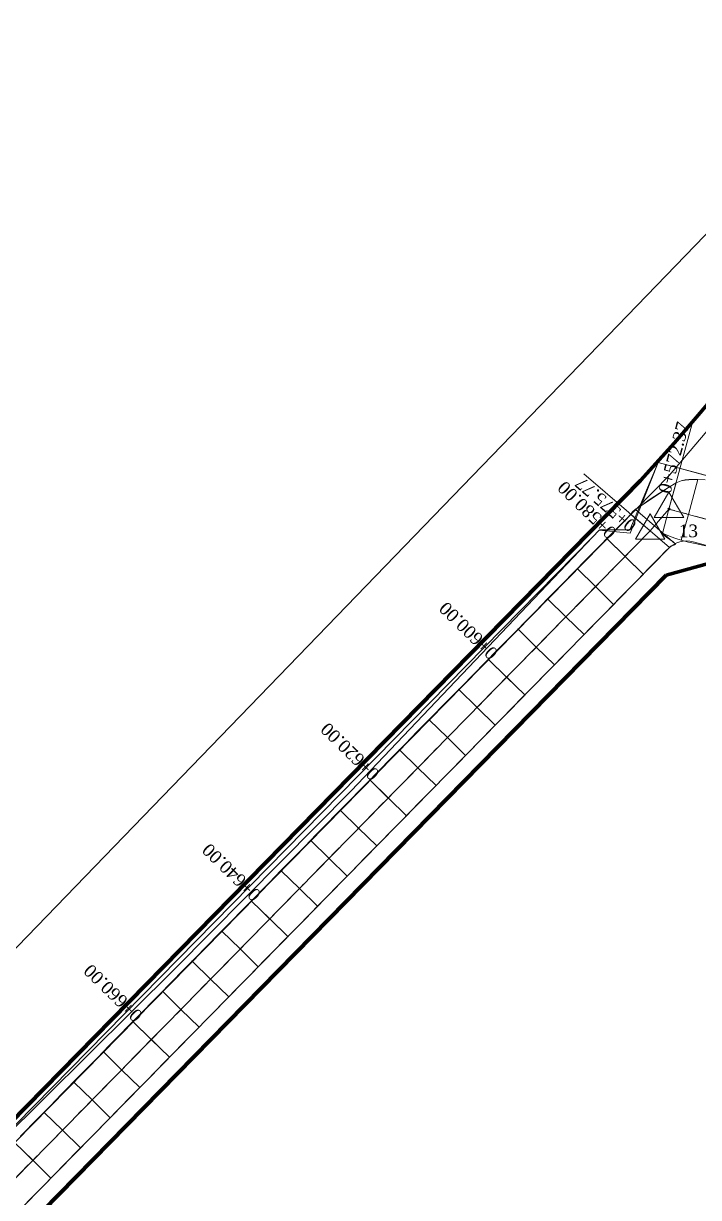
# Model space of a CAD drawing. Header units: metres. Extents: x 478603 to 489313, y 4282657 to 4289463.
# Drawn here: x 479447.6 to 479527.4, y 4287794.9 to 4287933.7 of the extents above; entities that cross this region are included whole.
import ezdxf

# ---------------------------------------------------------------- set-up
doc = ezdxf.new("R2010")
doc.units = ezdxf.units.M
for name, color, linetype, lineweight in [('ADAKENARI', 18, 'Continuous', 0), ('EKS', 5, 'Continuous', 0), ('EKSENLER', 3, 'Continuous', 0), ('EYLUL_REV', 8, 'Continuous', 0), ('HAT_HIZLI_TREN', 18, 'Continuous', 0), ('KALDIRIM', 11, 'Continuous', 0), ('KDA', 150, 'Continuous', 20), ('KDO', 150, 'Continuous', 20), ('PL_ALİNMAN', 1, 'Continuous', 0), ('PL_ENKESIT', 1, 'Continuous', 0), ('PL_KM', 4, 'Continuous', 0), ('PL_KMYAZI', 30, 'Continuous', 0), ('PL_SEMBOL', 7, 'Continuous', 0), ('PL_SOME', 7, 'Continuous', 0), ('PL_TOTFKM', 7, 'Continuous', 0), ('SEV_YKA_KDA', 3, 'Continuous', 0), ('SEV_YKO_KDO', 3, 'Continuous', 0), ('SNR_PLANONAMAA', 233, 'Continuous', 0), ('YKA', 33, 'Continuous', 0), ('YKO', 33, 'Continuous', 0)]:
    doc.layers.add(name, color=color, linetype=linetype, lineweight=lineweight)
doc.styles.get("Standard").update_dxf_attribs({"font": 'times.ttf'})

# ---------------------------------------------------------------- blocks, each defined once
blk = doc.blocks.new('3')
at = {"layer": 'PL_SEMBOL'}
for p, q in [((0, 2), (-1.75, -1)), ((1.75, -1), (0, 2)), ((0.125, 0.125), (-0.125, -0.125)), ((-0.125, 0.125), (0.125, -0.125)), ((-1.75, -1), (1.75, -1))]:
    blk.add_line(p, q, dxfattribs=at)

msp = doc.modelspace()

# ---------------------------------------------------------------- linework, layer by layer
at = {"layer": 'ADAKENARI', "lineweight": 100}
for p, q in [((479559.65, 4287925.52), (479524.55, 4287884.12)), ((479524.55, 4287884.12), (479520.51, 4287879.69)), ((479520.51, 4287879.69), (479414.58, 4287771.6)), ((479523.55, 4287868.5), (479528.55, 4287869.86)), ((479421.56, 4287764.43), (479523.55, 4287868.5))]:
    msp.add_line(p, q, dxfattribs=at)
at = {"layer": 'EKS'}
for p in [(479523.89, 4287876.3, 905.33), (479526.18, 4287875.68, 905.36), (479521.67, 4287873.73, 905.3), (479522.18, 4287874.31, 905.31), (479518.71, 4287870.7, 905.26), (479515.21, 4287867.13, 905.21), (479511.71, 4287863.56, 905.16), (479508.21, 4287859.99, 905.11), (479504.71, 4287856.42, 905.06), (479501.21, 4287852.85, 905.01), (479497.71, 4287849.28, 904.96), (479494.21, 4287845.71, 904.91), (479490.71, 4287842.14, 904.86), (479487.21, 4287838.57, 904.81), (479483.71, 4287835, 904.76), (479480.21, 4287831.43, 904.71), (479476.71, 4287827.85, 904.67), (479473.21, 4287824.28, 904.62), (479469.71, 4287820.71, 904.57), (479466.21, 4287817.14, 904.52), (479462.71, 4287813.57, 904.47), (479459.21, 4287810, 904.42), (479455.71, 4287806.43, 904.37), (479452.21, 4287802.86, 904.32), (479448.72, 4287799.29, 904.27)]:
    msp.add_point(p, dxfattribs=at)
at = {"layer": 'EKSENLER'}
for p, q in [((479521.67, 4287873.73), (479523.89, 4287876.3)), ((479560.75, 4287866.31), (479523.89, 4287876.3)), ((479418.07, 4287768.02), (479521.67, 4287873.73))]:
    msp.add_line(p, q, dxfattribs=at)
at = {"layer": 'EYLUL_REV'}
msp.add_polyline3d([(479603.53, 4287668.86, 0), (479590.41, 4287673.62, 0), (479574.19, 4287679.33, 0), (479586.91, 4287725.68, 0), (479553.18, 4287732.74, 0), (479566.39, 4287773.8, 0), (479544.1, 4287774.47, 0), (479558.4, 4287840.73, 0), (479564.39, 4287862.67, 0), (479589.74, 4287856.89, 0), (479602.79, 4287897.33, 0), (479578.47, 4287905.93, 0), (479566.71, 4287869.81, 0), (479522.61, 4287881.83, 0), (479519.3, 4287873.46, 0), (479515.65, 4287873.81, 0), (479486.35, 4287843, 0), (479465.52, 4287821.96, 0), (479439.87, 4287796.5, 0), (479416.33, 4287772.56, 0), (479409.32, 4287768.72, 0), (479396.81, 4287763.06, 0), (479353.92, 4287722.46, 0)], dxfattribs=at)
at = {"layer": 'HAT_HIZLI_TREN'}
msp.add_line((479552.32, 4287933.73, 119.22), (479379.12, 4287754.41, 119.22), dxfattribs=at)
at = {"layer": 'KALDIRIM'}
for p, q in [((479561.19, 4287924.25), (479524.16, 4287880.56)), ((479524.02, 4287880.4), (479415.97, 4287770.17)), ((479526.74, 4287872.42), (479554.36, 4287864.94)), ((479420.16, 4287765.87), (479523.82, 4287871.63))]:
    msp.add_line(p, q, dxfattribs=at)
for centre, start, end in [((479521.87, 4287882.5), 315.5754, 319.7177), ((479525.96, 4287869.53), 74.833, 135.5754)]:
    msp.add_arc(centre, 3, start, end, dxfattribs=at)
at = {"layer": 'KDA'}
msp.add_polyline3d([(479528.16, 4287879.76, 905.08), (479527.29, 4287879.8, 905.07), (479526.69, 4287879.81, 905.06), (479526.24, 4287879.79, 905.04), (479525.81, 4287879.75, 905.03), (479525.35, 4287879.66, 905.02), (479524.73, 4287879.4, 905), (479523.82, 4287878.87, 904.91), (479522.77, 4287878.18, 904.81), (479521.68, 4287877.46, 904.7), (479520.67, 4287876.78, 904.6), (479519.91, 4287876.26, 904.52), (479519.6, 4287876.03, 904.65), (479519.53, 4287875.96, 904.68), (479519.54, 4287875.94, 904.68), (479519.53, 4287875.88, 904.7), (479519.38, 4287875.7, 904.78), (479518.98, 4287875.28, 904.77), (479518.43, 4287874.72, 904.75), (479517.83, 4287874.11, 904.74), (479517.2, 4287873.48, 904.72), (479516.55, 4287872.82, 904.71), (479515.87, 4287872.13, 904.7), (479515.17, 4287871.41, 904.7), (479514.46, 4287870.69, 904.69), (479513.76, 4287869.97, 904.68), (479513.05, 4287869.25, 904.68), (479512.35, 4287868.53, 904.67), (479511.65, 4287867.82, 904.66), (479510.95, 4287867.11, 904.65), (479510.25, 4287866.39, 904.64), (479509.55, 4287865.68, 904.64), (479508.85, 4287864.97, 904.62), (479508.15, 4287864.25, 904.61), (479507.45, 4287863.54, 904.59), (479506.75, 4287862.82, 904.58), (479506.05, 4287862.11, 904.56), (479505.35, 4287861.4, 904.54), (479504.65, 4287860.68, 904.52), (479503.95, 4287859.97, 904.5), (479503.25, 4287859.25, 904.48), (479502.55, 4287858.54, 904.46), (479501.85, 4287857.83, 904.43), (479501.15, 4287857.11, 904.41), (479500.45, 4287856.4, 904.39), (479499.75, 4287855.69, 904.37), (479499.05, 4287854.97, 904.35), (479498.35, 4287854.26, 904.33), (479497.65, 4287853.54, 904.31), (479496.95, 4287852.83, 904.29), (479496.25, 4287852.12, 904.27), (479495.55, 4287851.4, 904.24), (479494.85, 4287850.69, 904.21), (479494.15, 4287849.98, 904.18), (479493.44, 4287849.26, 904.16), (479492.74, 4287848.55, 904.13), (479492.04, 4287847.84, 904.1), (479491.34, 4287847.12, 904.09), (479490.64, 4287846.41, 904.07), (479489.94, 4287845.69, 904.06), (479489.24, 4287844.98, 904.05), (479488.54, 4287844.26, 904.04), (479487.84, 4287843.55, 904.03), (479487.14, 4287842.84, 904.03), (479486.44, 4287842.12, 904.02), (479485.74, 4287841.41, 904.01), (479485.04, 4287840.69, 904), (479484.34, 4287839.98, 903.99), (479483.64, 4287839.26, 903.98), (479482.94, 4287838.55, 903.98), (479482.24, 4287837.84, 903.97), (479481.54, 4287837.12, 903.96), (479480.84, 4287836.41, 903.95), (479480.14, 4287835.69, 903.94), (479479.44, 4287834.98, 903.93), (479478.74, 4287834.27, 903.93), (479478.04, 4287833.55, 903.92), (479477.34, 4287832.84, 903.91), (479476.64, 4287832.12, 903.9), (479475.94, 4287831.41, 903.89), (479475.25, 4287830.69, 903.88), (479474.55, 4287829.98, 903.87), (479473.85, 4287829.27, 903.86), (479473.15, 4287828.55, 903.85), (479472.45, 4287827.84, 903.84), (479471.75, 4287827.12, 903.83), (479471.05, 4287826.41, 903.81), (479470.34, 4287825.7, 903.79), (479469.64, 4287824.98, 903.76), (479468.94, 4287824.27, 903.73), (479468.24, 4287823.56, 903.7), (479467.54, 4287822.84, 903.68), (479466.84, 4287822.13, 903.65), (479466.14, 4287821.41, 903.62), (479465.44, 4287820.7, 903.6), (479464.74, 4287819.99, 903.57), (479464.04, 4287819.27, 903.54), (479463.34, 4287818.56, 903.53), (479462.64, 4287817.85, 903.52), (479461.94, 4287817.13, 903.51), (479461.24, 4287816.42, 903.49), (479460.54, 4287815.7, 903.48), (479459.84, 4287814.99, 903.47), (479459.14, 4287814.27, 903.47), (479458.44, 4287813.56, 903.46), (479457.74, 4287812.85, 903.46), (479457.04, 4287812.13, 903.45), (479456.34, 4287811.42, 903.46), (479455.64, 4287810.7, 903.46), (479454.94, 4287809.99, 903.47), (479454.24, 4287809.27, 903.47), (479453.54, 4287808.56, 903.48), (479452.84, 4287807.84, 903.49), (479452.14, 4287807.13, 903.49), (479451.44, 4287806.41, 903.5), (479450.75, 4287805.7, 903.51), (479450.05, 4287804.98, 903.51), (479449.35, 4287804.27, 903.51), (479448.65, 4287803.56, 903.51), (479447.95, 4287802.84, 903.5), (479447.25, 4287802.13, 903.5)], dxfattribs=at)
for p in [(479524.73, 4287879.4, 905), (479527.29, 4287879.8, 905.07), (479519.38, 4287875.7, 904.78), (479519.91, 4287876.26, 904.52), (479516.55, 4287872.82, 904.71), (479513.05, 4287869.25, 904.68), (479509.55, 4287865.68, 904.64), (479506.05, 4287862.11, 904.56), (479502.55, 4287858.54, 904.46), (479499.05, 4287854.97, 904.35), (479495.55, 4287851.4, 904.24), (479492.04, 4287847.84, 904.1), (479488.54, 4287844.26, 904.04), (479485.04, 4287840.69, 904), (479481.54, 4287837.12, 903.96), (479478.04, 4287833.55, 903.92), (479474.55, 4287829.98, 903.87), (479471.05, 4287826.41, 903.81), (479467.54, 4287822.84, 903.68), (479464.04, 4287819.27, 903.54), (479460.54, 4287815.7, 903.48), (479457.04, 4287812.13, 903.45), (479453.54, 4287808.56, 903.48), (479450.05, 4287804.98, 903.51)]:
    msp.add_point(p, dxfattribs=at)
at = {"layer": 'KDO'}
msp.add_polyline3d([(479528.19, 4287871.95, 904.99), (479527.18, 4287872.18, 904.97), (479526.21, 4287872.41, 904.95), (479525.35, 4287872.63, 904.93), (479524.69, 4287872.84, 904.9), (479524.16, 4287873.04, 904.88), (479523.69, 4287873.22, 904.87), (479523.3, 4287873.37, 904.85), (479523.1, 4287873.41, 904.85), (479523.26, 4287873.25, 904.85), (479523.6, 4287872.99, 904.86), (479523.99, 4287872.7, 904.87), (479524.37, 4287872.42, 904.87), (479524.63, 4287872.2, 904.88), (479524.67, 4287872.11, 904.87), (479524.59, 4287872.07, 904.86), (479524.45, 4287872.05, 904.85), (479524.25, 4287871.98, 904.82), (479523.95, 4287871.77, 904.79), (479523.45, 4287871.29, 904.77), (479522.84, 4287870.67, 904.75), (479522.19, 4287870, 904.72), (479521.53, 4287869.3, 904.7), (479520.86, 4287868.6, 904.67), (479520.16, 4287867.89, 904.67), (479519.46, 4287867.18, 904.67), (479518.76, 4287866.46, 904.67), (479518.06, 4287865.75, 904.67), (479517.36, 4287865.03, 904.67), (479516.66, 4287864.32, 904.66), (479515.96, 4287863.6, 904.65), (479515.26, 4287862.89, 904.64), (479514.56, 4287862.18, 904.63), (479513.86, 4287861.46, 904.62), (479513.16, 4287860.75, 904.61), (479512.46, 4287860.03, 904.59), (479511.76, 4287859.32, 904.58), (479511.06, 4287858.6, 904.56), (479510.36, 4287857.89, 904.55), (479509.66, 4287857.18, 904.53), (479508.96, 4287856.46, 904.51), (479508.26, 4287855.75, 904.49), (479507.56, 4287855.03, 904.48), (479506.86, 4287854.32, 904.46), (479506.16, 4287853.61, 904.45), (479505.46, 4287852.89, 904.44), (479504.76, 4287852.18, 904.43), (479504.06, 4287851.46, 904.41), (479503.36, 4287850.75, 904.4), (479502.66, 4287850.03, 904.39), (479501.96, 4287849.32, 904.37), (479501.26, 4287848.61, 904.35), (479500.56, 4287847.89, 904.33), (479499.86, 4287847.18, 904.32), (479499.16, 4287846.46, 904.29), (479498.46, 4287845.75, 904.26), (479497.76, 4287845.03, 904.24), (479497.06, 4287844.32, 904.21), (479496.36, 4287843.61, 904.18), (479495.66, 4287842.89, 904.17), (479494.96, 4287842.18, 904.15), (479494.26, 4287841.46, 904.14), (479493.56, 4287840.75, 904.12), (479492.86, 4287840.04, 904.11), (479492.16, 4287839.32, 904.1), (479491.46, 4287838.61, 904.1), (479490.76, 4287837.89, 904.1), (479490.06, 4287837.18, 904.1), (479489.36, 4287836.46, 904.09), (479488.66, 4287835.75, 904.09), (479487.96, 4287835.04, 904.08), (479487.26, 4287834.32, 904.07), (479486.56, 4287833.61, 904.07), (479485.86, 4287832.89, 904.06), (479485.16, 4287832.18, 904.05), (479484.46, 4287831.47, 904.04), (479483.76, 4287830.75, 904.03), (479483.06, 4287830.04, 904.02), (479482.36, 4287829.32, 904.01), (479481.66, 4287828.61, 903.98), (479480.96, 4287827.89, 903.96), (479480.26, 4287827.18, 903.93), (479479.56, 4287826.47, 903.9), (479478.86, 4287825.75, 903.87), (479478.16, 4287825.04, 903.86), (479477.46, 4287824.32, 903.85), (479476.76, 4287823.61, 903.83), (479476.06, 4287822.9, 903.82), (479475.36, 4287822.18, 903.8), (479474.66, 4287821.47, 903.78), (479473.96, 4287820.75, 903.76), (479473.26, 4287820.04, 903.74), (479472.56, 4287819.32, 903.72), (479471.86, 4287818.61, 903.7), (479471.16, 4287817.9, 903.69), (479470.46, 4287817.18, 903.68), (479469.76, 4287816.47, 903.66), (479469.06, 4287815.75, 903.65), (479468.36, 4287815.04, 903.64), (479467.66, 4287814.32, 903.63), (479466.96, 4287813.61, 903.62), (479466.26, 4287812.9, 903.61), (479465.56, 4287812.18, 903.6), (479464.86, 4287811.47, 903.59), (479464.16, 4287810.75, 903.59), (479463.46, 4287810.04, 903.59), (479462.76, 4287809.33, 903.6), (479462.06, 4287808.61, 903.6), (479461.36, 4287807.9, 903.6), (479460.66, 4287807.18, 903.57), (479459.96, 4287806.47, 903.53), (479459.26, 4287805.75, 903.5), (479458.56, 4287805.04, 903.46), (479457.86, 4287804.33, 903.43), (479457.16, 4287803.61, 903.43), (479456.46, 4287802.9, 903.42), (479455.76, 4287802.18, 903.42), (479455.06, 4287801.47, 903.42), (479454.36, 4287800.76, 903.42), (479453.66, 4287800.04, 903.43), (479452.96, 4287799.33, 903.44), (479452.26, 4287798.61, 903.45), (479451.56, 4287797.9, 903.46), (479450.86, 4287797.18, 903.47), (479450.16, 4287796.47, 903.46), (479449.46, 4287795.76, 903.46), (479448.76, 4287795.04, 903.46), (479448.06, 4287794.33, 903.45)], dxfattribs=at)
for p in [(479523.1, 4287873.41, 904.85), (479525.35, 4287872.63, 904.93), (479523.95, 4287871.77, 904.79), (479524.63, 4287872.2, 904.88), (479520.86, 4287868.6, 904.67), (479517.36, 4287865.03, 904.67), (479513.86, 4287861.46, 904.62), (479510.36, 4287857.89, 904.55), (479506.86, 4287854.32, 904.46), (479503.36, 4287850.75, 904.4), (479499.86, 4287847.18, 904.32), (479496.36, 4287843.61, 904.18), (479492.86, 4287840.04, 904.11), (479489.36, 4287836.46, 904.09), (479485.86, 4287832.89, 904.06), (479482.36, 4287829.32, 904.01), (479478.86, 4287825.75, 903.87), (479475.36, 4287822.18, 903.8), (479471.86, 4287818.61, 903.7), (479468.36, 4287815.04, 903.64), (479464.86, 4287811.47, 903.59), (479461.36, 4287807.9, 903.6), (479457.86, 4287804.33, 903.43), (479454.36, 4287800.76, 903.42), (479450.86, 4287797.18, 903.47)]:
    msp.add_point(p, dxfattribs=at)
at = {"layer": 'PL_ALİNMAN'}
for p, q in [((479523.89, 4287876.3), (479521.67, 4287873.73)), ((479524.56, 4287876.12), (479523.89, 4287876.3)), ((479526.01, 4287875.73), (479525.52, 4287875.86)), ((479531.8, 4287874.16), (479526.97, 4287875.47)), ((479521.67, 4287873.73), (479518.17, 4287870.16)), ((479516.42, 4287868.37), (479512.92, 4287864.8)), ((479517.47, 4287869.44), (479517.12, 4287869.08)), ((479512.22, 4287864.08), (479511.87, 4287863.73)), ((479511.17, 4287863.01), (479507.67, 4287859.44)), ((479506.97, 4287858.73), (479506.62, 4287858.37)), ((479505.92, 4287857.66), (479502.42, 4287854.09)), ((479501.72, 4287853.37), (479501.37, 4287853.01)), ((479500.67, 4287852.3), (479497.17, 4287848.73)), ((479496.47, 4287848.02), (479496.12, 4287847.66)), ((479495.42, 4287846.94), (479491.92, 4287843.37)), ((479491.22, 4287842.66), (479490.87, 4287842.3)), ((479490.17, 4287841.59), (479486.67, 4287838.02)), ((479484.92, 4287836.23), (479481.42, 4287832.66)), ((479485.97, 4287837.3), (479485.62, 4287836.95)), ((479479.67, 4287830.88), (479476.18, 4287827.3)), ((479480.72, 4287831.95), (479480.37, 4287831.59)), ((479475.48, 4287826.59), (479475.13, 4287826.23)), ((479474.43, 4287825.52), (479470.93, 4287821.95)), ((479470.23, 4287821.23), (479469.88, 4287820.88)), ((479469.18, 4287820.16), (479465.68, 4287816.59)), ((479464.98, 4287815.88), (479464.63, 4287815.52)), ((479463.93, 4287814.81), (479460.43, 4287811.24)), ((479459.73, 4287810.52), (479459.38, 4287810.16)), ((479458.68, 4287809.45), (479455.18, 4287805.88)), ((479454.48, 4287805.17), (479454.13, 4287804.81)), ((479453.43, 4287804.09), (479449.93, 4287800.52)), ((479448.18, 4287798.74), (479444.68, 4287795.17)), ((479449.23, 4287799.81), (479448.88, 4287799.45))]:
    msp.add_line(p, q, dxfattribs=at)
at = {"layer": 'PL_ENKESIT'}
for points in [[(479523.1, 4287873.41, 904.85), (479523.11, 4287873.41, 905.27), (479523.89, 4287876.3, 905.33), (479524.73, 4287879.39, 905.27), (479524.73, 4287879.4, 905)], [(479525.35, 4287872.63, 904.93), (479525.35, 4287872.63, 905.29), (479526.18, 4287875.68, 905.36), (479527.29, 4287879.79, 905.27), (479527.29, 4287879.8, 905.07)], [(479523.95, 4287871.77, 904.79), (479523.95, 4287871.77, 905.24), (479521.67, 4287873.73, 905.3), (479519.4, 4287875.68, 905.24), (479519.38, 4287875.7, 904.78)], [(479524.63, 4287872.2, 904.88), (479524.63, 4287872.2, 905.24), (479522.18, 4287874.31, 905.31), (479519.93, 4287876.24, 905.25), (479519.91, 4287876.26, 904.52)], [(479520.86, 4287868.6, 904.67), (479520.85, 4287868.6, 905.2), (479518.71, 4287870.7, 905.26), (479516.57, 4287872.8, 905.2), (479516.55, 4287872.82, 904.71)], [(479517.36, 4287865.03, 904.67), (479517.35, 4287865.03, 905.15), (479515.21, 4287867.13, 905.21), (479513.07, 4287869.23, 905.15), (479513.05, 4287869.25, 904.68)], [(479513.86, 4287861.46, 904.62), (479513.85, 4287861.46, 905.1), (479511.71, 4287863.56, 905.16), (479509.57, 4287865.66, 905.1), (479509.55, 4287865.68, 904.64)], [(479510.36, 4287857.89, 904.55), (479510.36, 4287857.89, 905.05), (479508.21, 4287859.99, 905.11), (479506.07, 4287862.09, 905.05), (479506.05, 4287862.11, 904.56)], [(479506.86, 4287854.32, 904.46), (479506.86, 4287854.32, 905), (479504.71, 4287856.42, 905.06), (479502.57, 4287858.52, 905), (479502.55, 4287858.54, 904.46)], [(479503.36, 4287850.75, 904.4), (479503.36, 4287850.75, 904.95), (479501.21, 4287852.85, 905.01), (479499.07, 4287854.95, 904.95), (479499.05, 4287854.97, 904.35)], [(479499.86, 4287847.18, 904.32), (479499.86, 4287847.18, 904.9), (479497.71, 4287849.28, 904.96), (479495.57, 4287851.38, 904.9), (479495.55, 4287851.4, 904.24)], [(479496.36, 4287843.61, 904.18), (479496.36, 4287843.61, 904.85), (479494.21, 4287845.71, 904.91), (479492.07, 4287847.81, 904.85), (479492.04, 4287847.84, 904.1)], [(479492.86, 4287840.04, 904.11), (479492.86, 4287840.04, 904.8), (479490.71, 4287842.14, 904.86), (479488.57, 4287844.24, 904.8), (479488.54, 4287844.26, 904.04)], [(479489.36, 4287836.46, 904.09), (479489.36, 4287836.47, 904.75), (479487.21, 4287838.57, 904.81), (479485.07, 4287840.67, 904.75), (479485.04, 4287840.69, 904)], [(479485.86, 4287832.89, 904.06), (479485.86, 4287832.9, 904.7), (479483.71, 4287835, 904.76), (479481.57, 4287837.1, 904.7), (479481.54, 4287837.12, 903.96)], [(479482.36, 4287829.32, 904.01), (479482.36, 4287829.33, 904.65), (479480.21, 4287831.43, 904.71), (479478.07, 4287833.53, 904.65), (479478.04, 4287833.55, 903.92)], [(479478.86, 4287825.75, 903.87), (479478.86, 4287825.75, 904.61), (479476.71, 4287827.85, 904.67), (479474.57, 4287829.95, 904.61), (479474.55, 4287829.98, 903.87)], [(479475.36, 4287822.18, 903.8), (479475.36, 4287822.18, 904.56), (479473.21, 4287824.28, 904.62), (479471.07, 4287826.38, 904.56), (479471.05, 4287826.41, 903.81)], [(479471.86, 4287818.61, 903.7), (479471.86, 4287818.61, 904.51), (479469.71, 4287820.71, 904.57), (479467.57, 4287822.81, 904.51), (479467.54, 4287822.84, 903.68)], [(479468.36, 4287815.04, 903.64), (479468.36, 4287815.04, 904.46), (479466.21, 4287817.14, 904.52), (479464.07, 4287819.24, 904.46), (479464.04, 4287819.27, 903.54)], [(479464.86, 4287811.47, 903.59), (479464.86, 4287811.47, 904.41), (479462.71, 4287813.57, 904.47), (479460.57, 4287815.67, 904.41), (479460.54, 4287815.7, 903.48)], [(479461.36, 4287807.9, 903.6), (479461.36, 4287807.9, 904.36), (479459.21, 4287810, 904.42), (479457.07, 4287812.1, 904.36), (479457.04, 4287812.13, 903.45)], [(479457.86, 4287804.33, 903.43), (479457.86, 4287804.33, 904.31), (479455.71, 4287806.43, 904.37), (479453.57, 4287808.53, 904.31), (479453.54, 4287808.56, 903.48)], [(479454.36, 4287800.76, 903.42), (479454.36, 4287800.76, 904.26), (479452.21, 4287802.86, 904.32), (479450.07, 4287804.96, 904.26), (479450.05, 4287804.98, 903.51)], [(479450.86, 4287797.18, 903.47), (479450.86, 4287797.19, 904.21), (479448.72, 4287799.29, 904.27), (479446.57, 4287801.39, 904.21), (479446.55, 4287801.41, 903.49)]]:
    msp.add_polyline3d(points, dxfattribs=at)
at = {"layer": 'PL_KM'}
for p, q in [((479517.64, 4287871.75), (479519.78, 4287869.65)), ((479503.64, 4287857.47), (479505.78, 4287855.37)), ((479489.64, 4287843.19), (479491.78, 4287841.09)), ((479475.64, 4287828.9), (479477.79, 4287826.8)), ((479461.64, 4287814.62), (479463.79, 4287812.52)), ((479447.64, 4287800.34), (479449.79, 4287798.24))]:
    msp.add_line(p, q, dxfattribs=at)
at = {"layer": 'PL_SOME'}
for p in [(479523.89, 4287876.3), (479521.67, 4287873.73)]:
    msp.add_point(p, dxfattribs=at)
at = {"layer": 'SEV_YKA_KDA'}
for p, q in [((479525.16, 4287879.57, 905.27), (479525.16, 4287879.58, 905.01)), ((479527.29, 4287879.79, 905.27), (479527.29, 4287879.8, 905.17)), ((479520.79, 4287876.82, 905.25), (479520.77, 4287876.83, 904.93)), ((479519.37, 4287875.66, 905.24), (479519.36, 4287875.67, 904.78)), ((479517.98, 4287874.23, 905.22), (479517.97, 4287874.23, 904.98)), ((479516.57, 4287872.8, 905.2), (479516.55, 4287872.82, 904.71)), ((479515.17, 4287871.38, 905.18), (479515.16, 4287871.39, 904.94)), ((479513.77, 4287869.95, 905.16), (479513.75, 4287869.96, 904.68)), ((479512.37, 4287868.52, 905.14), (479512.36, 4287868.53, 904.9)), ((479510.97, 4287867.09, 905.12), (479510.95, 4287867.11, 904.65)), ((479509.57, 4287865.66, 905.1), (479509.56, 4287865.67, 904.87)), ((479508.17, 4287864.23, 905.08), (479508.15, 4287864.25, 904.61)), ((479506.77, 4287862.81, 905.06), (479506.76, 4287862.81, 904.82)), ((479505.37, 4287861.38, 905.04), (479505.35, 4287861.4, 904.54)), ((479503.97, 4287859.95, 905.02), (479503.96, 4287859.96, 904.76)), ((479502.57, 4287858.52, 905), (479502.55, 4287858.54, 904.46)), ((479501.17, 4287857.09, 904.98), (479501.16, 4287857.1, 904.7)), ((479499.77, 4287855.66, 904.96), (479499.75, 4287855.69, 904.37)), ((479498.37, 4287854.24, 904.94), (479498.36, 4287854.25, 904.63)), ((479496.97, 4287852.81, 904.92), (479496.95, 4287852.83, 904.29)), ((479495.57, 4287851.38, 904.9), (479495.56, 4287851.39, 904.57)), ((479494.17, 4287849.95, 904.88), (479494.15, 4287849.98, 904.18)), ((479492.77, 4287848.52, 904.86), (479492.76, 4287848.54, 904.49)), ((479491.37, 4287847.09, 904.84), (479491.34, 4287847.12, 904.09)), ((479489.97, 4287845.67, 904.82), (479489.96, 4287845.68, 904.44)), ((479488.57, 4287844.24, 904.8), (479488.54, 4287844.26, 904.04)), ((479487.17, 4287842.81, 904.78), (479487.16, 4287842.82, 904.4)), ((479485.77, 4287841.38, 904.76), (479485.74, 4287841.41, 904.01)), ((479484.37, 4287839.95, 904.74), (479484.36, 4287839.97, 904.37)), ((479482.97, 4287838.52, 904.72), (479482.94, 4287838.55, 903.98)), ((479481.57, 4287837.1, 904.7), (479481.56, 4287837.11, 904.33)), ((479480.17, 4287835.67, 904.68), (479480.14, 4287835.69, 903.94)), ((479478.77, 4287834.24, 904.66), (479478.76, 4287834.25, 904.29)), ((479477.37, 4287832.81, 904.64), (479477.34, 4287832.84, 903.91)), ((479475.97, 4287831.38, 904.62), (479475.96, 4287831.4, 904.26)), ((479474.57, 4287829.95, 904.61), (479474.55, 4287829.98, 903.87)), ((479473.17, 4287828.53, 904.59), (479473.16, 4287828.54, 904.22)), ((479471.77, 4287827.1, 904.57), (479471.75, 4287827.12, 903.83)), ((479470.37, 4287825.67, 904.55), (479470.36, 4287825.68, 904.17)), ((479468.97, 4287824.24, 904.53), (479468.94, 4287824.27, 903.73)), ((479467.57, 4287822.81, 904.51), (479467.56, 4287822.83, 904.09)), ((479466.17, 4287821.38, 904.49), (479466.14, 4287821.41, 903.62)), ((479464.77, 4287819.96, 904.47), (479464.76, 4287819.97, 904.02)), ((479463.37, 4287818.53, 904.45), (479463.34, 4287818.56, 903.53)), ((479461.97, 4287817.1, 904.43), (479461.96, 4287817.12, 903.97)), ((479460.57, 4287815.67, 904.41), (479460.54, 4287815.7, 903.48)), ((479459.17, 4287814.24, 904.39), (479459.16, 4287814.26, 903.93)), ((479457.77, 4287812.81, 904.37), (479457.74, 4287812.85, 903.46)), ((479456.37, 4287811.39, 904.35), (479456.36, 4287811.4, 903.9)), ((479454.97, 4287809.96, 904.33), (479454.94, 4287809.99, 903.47)), ((479453.57, 4287808.53, 904.31), (479453.56, 4287808.54, 903.89)), ((479452.17, 4287807.1, 904.29), (479452.14, 4287807.13, 903.49)), ((479450.77, 4287805.67, 904.27), (479450.76, 4287805.69, 903.89)), ((479449.37, 4287804.24, 904.25), (479449.35, 4287804.27, 903.51)), ((479447.97, 4287802.82, 904.23), (479447.96, 4287802.83, 903.87))]:
    msp.add_line(p, q, dxfattribs=at)
at = {"layer": 'SEV_YKO_KDO'}
for p, q in [((479523.41, 4287873.13, 905.27), (479523.41, 4287873.13, 904.85)), ((479523.46, 4287873.31, 905.28), (479523.46, 4287873.31, 904.86)), ((479525.35, 4287872.63, 905.29), (479525.35, 4287872.63, 905.11)), ((479523.64, 4287871.48, 905.24), (479523.64, 4287871.48, 904.78)), ((479527.29, 4287872.16, 905.31), (479527.29, 4287872.15, 904.97)), ((479522.24, 4287870.05, 905.22), (479522.24, 4287870.05, 904.97)), ((479522.71, 4287870.54, 905.22), (479522.71, 4287870.54, 904.74)), ((479520.85, 4287868.6, 905.2), (479520.86, 4287868.6, 904.67)), ((479519.46, 4287867.17, 905.18), (479519.46, 4287867.17, 904.93)), ((479518.06, 4287865.75, 905.16), (479518.06, 4287865.75, 904.67)), ((479516.65, 4287864.32, 905.14), (479516.66, 4287864.32, 904.9)), ((479515.25, 4287862.89, 905.12), (479515.26, 4287862.89, 904.64)), ((479513.85, 4287861.46, 905.1), (479513.86, 4287861.46, 904.86)), ((479512.45, 4287860.03, 905.08), (479512.46, 4287860.03, 904.59)), ((479511.06, 4287858.61, 905.06), (479511.06, 4287858.61, 904.81)), ((479509.66, 4287857.18, 905.04), (479509.66, 4287857.18, 904.53)), ((479508.26, 4287855.75, 905.02), (479508.26, 4287855.75, 904.76)), ((479506.86, 4287854.32, 905), (479506.86, 4287854.32, 904.46)), ((479505.46, 4287852.89, 904.98), (479505.46, 4287852.89, 904.71)), ((479504.06, 4287851.46, 904.96), (479504.06, 4287851.46, 904.41)), ((479502.66, 4287850.04, 904.94), (479502.66, 4287850.04, 904.66)), ((479501.26, 4287848.61, 904.92), (479501.26, 4287848.61, 904.35)), ((479499.86, 4287847.18, 904.9), (479499.86, 4287847.18, 904.61)), ((479498.46, 4287845.75, 904.88), (479498.46, 4287845.75, 904.26)), ((479497.06, 4287844.32, 904.86), (479497.06, 4287844.32, 904.54)), ((479495.66, 4287842.89, 904.84), (479495.66, 4287842.89, 904.17)), ((479494.26, 4287841.47, 904.82), (479494.26, 4287841.47, 904.48)), ((479492.86, 4287840.04, 904.8), (479492.86, 4287840.04, 904.11)), ((479491.46, 4287838.61, 904.78), (479491.46, 4287838.61, 904.44)), ((479490.06, 4287837.18, 904.76), (479490.06, 4287837.18, 904.1)), ((479488.66, 4287835.75, 904.74), (479488.66, 4287835.75, 904.41)), ((479487.26, 4287834.32, 904.72), (479487.26, 4287834.32, 904.07)), ((479485.86, 4287832.9, 904.7), (479485.86, 4287832.9, 904.38)), ((479484.46, 4287831.47, 904.68), (479484.46, 4287831.47, 904.04)), ((479483.06, 4287830.04, 904.66), (479483.06, 4287830.04, 904.34)), ((479481.66, 4287828.61, 904.64), (479481.66, 4287828.61, 903.98)), ((479480.26, 4287827.18, 904.62), (479480.26, 4287827.18, 904.28)), ((479478.86, 4287825.75, 904.61), (479478.86, 4287825.75, 903.87)), ((479477.46, 4287824.33, 904.59), (479477.46, 4287824.32, 904.22)), ((479476.06, 4287822.9, 904.57), (479476.06, 4287822.9, 903.82)), ((479474.66, 4287821.47, 904.55), (479474.66, 4287821.47, 904.16)), ((479473.26, 4287820.04, 904.53), (479473.26, 4287820.04, 903.74)), ((479471.86, 4287818.61, 904.51), (479471.86, 4287818.61, 904.1)), ((479470.46, 4287817.18, 904.49), (479470.46, 4287817.18, 903.68)), ((479469.06, 4287815.76, 904.47), (479469.06, 4287815.75, 904.06)), ((479467.66, 4287814.33, 904.45), (479467.66, 4287814.32, 903.63)), ((479466.26, 4287812.9, 904.43), (479466.26, 4287812.9, 904.02)), ((479464.86, 4287811.47, 904.41), (479464.86, 4287811.47, 903.59)), ((479463.46, 4287810.04, 904.39), (479463.46, 4287810.04, 903.99)), ((479462.06, 4287808.61, 904.37), (479462.06, 4287808.61, 903.6)), ((479460.66, 4287807.19, 904.35), (479460.66, 4287807.18, 903.96)), ((479459.26, 4287805.76, 904.33), (479459.26, 4287805.75, 903.5)), ((479457.86, 4287804.33, 904.31), (479457.86, 4287804.33, 903.87)), ((479456.46, 4287802.9, 904.29), (479456.46, 4287802.9, 903.42)), ((479455.06, 4287801.47, 904.27), (479455.06, 4287801.47, 903.84)), ((479453.66, 4287800.04, 904.25), (479453.66, 4287800.04, 903.43)), ((479452.26, 4287798.62, 904.23), (479452.26, 4287798.61, 903.84)), ((479450.86, 4287797.19, 904.21), (479450.86, 4287797.18, 903.47)), ((479449.46, 4287795.76, 904.19), (479449.46, 4287795.76, 903.83))]:
    msp.add_line(p, q, dxfattribs=at)
at = {"layer": 'SNR_PLANONAMAA'}
for p, q in [((479519.27, 4287873.85, 942.48), (479522.61, 4287881.83, 942.48)), ((479522.61, 4287881.83, 942.48), (479547.64, 4287875.01, 942.48)), ((479514.83, 4287872.95, 942.48), (479515.65, 4287873.81, 942.48)), ((479515.65, 4287873.81, 942.48), (479515.67, 4287873.81, 942.48)), ((479515.67, 4287873.81, 942.48), (479515.72, 4287873.85, 942.48)), ((479515.72, 4287873.85, 942.48), (479519.27, 4287873.85, 942.48)), ((479416.23, 4287772.5, 942.48), (479514.83, 4287872.95, 942.48))]:
    msp.add_line(p, q, dxfattribs=at)
at = {"layer": 'YKA'}
msp.add_polyline3d([(479528.16, 4287879.75, 905.28), (479527.29, 4287879.79, 905.27), (479526.69, 4287879.8, 905.27), (479526.23, 4287879.78, 905.27), (479525.81, 4287879.74, 905.27), (479525.34, 4287879.64, 905.27), (479524.73, 4287879.39, 905.27), (479523.83, 4287878.85, 905.26), (479522.78, 4287878.16, 905.26), (479521.7, 4287877.44, 905.26), (479520.7, 4287876.76, 905.25), (479519.93, 4287876.24, 905.25), (479519.62, 4287876.01, 905.24), (479519.56, 4287875.94, 905.24), (479519.56, 4287875.92, 905.24), (479519.55, 4287875.86, 905.24), (479519.4, 4287875.68, 905.24), (479519, 4287875.26, 905.23), (479518.45, 4287874.7, 905.23), (479517.85, 4287874.09, 905.22), (479517.22, 4287873.46, 905.21), (479516.57, 4287872.8, 905.2), (479515.89, 4287872.11, 905.19), (479515.19, 4287871.4, 905.18), (479514.48, 4287870.68, 905.17), (479513.77, 4287869.95, 905.16), (479513.07, 4287869.23, 905.15), (479512.37, 4287868.52, 905.14), (479511.67, 4287867.8, 905.13), (479510.97, 4287867.09, 905.12), (479510.27, 4287866.38, 905.11), (479509.57, 4287865.66, 905.1), (479508.87, 4287864.95, 905.09), (479508.17, 4287864.23, 905.08), (479507.47, 4287863.52, 905.07), (479506.77, 4287862.81, 905.06), (479506.07, 4287862.09, 905.05), (479505.37, 4287861.38, 905.04), (479504.67, 4287860.66, 905.03), (479503.97, 4287859.95, 905.02), (479503.27, 4287859.24, 905.01), (479502.57, 4287858.52, 905), (479501.87, 4287857.81, 904.99), (479501.17, 4287857.09, 904.98), (479500.47, 4287856.38, 904.97), (479499.77, 4287855.66, 904.96), (479499.07, 4287854.95, 904.95), (479498.37, 4287854.24, 904.94), (479497.67, 4287853.52, 904.93), (479496.97, 4287852.81, 904.92), (479496.27, 4287852.09, 904.91), (479495.57, 4287851.38, 904.9), (479494.87, 4287850.67, 904.89), (479494.17, 4287849.95, 904.88), (479493.47, 4287849.24, 904.87), (479492.77, 4287848.52, 904.86), (479492.07, 4287847.81, 904.85), (479491.37, 4287847.09, 904.84), (479490.67, 4287846.38, 904.83), (479489.97, 4287845.67, 904.82), (479489.27, 4287844.95, 904.81), (479488.57, 4287844.24, 904.8), (479487.87, 4287843.52, 904.79), (479487.17, 4287842.81, 904.78), (479486.47, 4287842.1, 904.77), (479485.77, 4287841.38, 904.76), (479485.07, 4287840.67, 904.75), (479484.37, 4287839.95, 904.74), (479483.67, 4287839.24, 904.73), (479482.97, 4287838.52, 904.72), (479482.27, 4287837.81, 904.71), (479481.57, 4287837.1, 904.7), (479480.87, 4287836.38, 904.69), (479480.17, 4287835.67, 904.68), (479479.47, 4287834.95, 904.67), (479478.77, 4287834.24, 904.66), (479478.07, 4287833.53, 904.65), (479477.37, 4287832.81, 904.64), (479476.67, 4287832.1, 904.63), (479475.97, 4287831.38, 904.62), (479475.27, 4287830.67, 904.61), (479474.57, 4287829.95, 904.61), (479473.87, 4287829.24, 904.6), (479473.17, 4287828.53, 904.59), (479472.47, 4287827.81, 904.58), (479471.77, 4287827.1, 904.57), (479471.07, 4287826.38, 904.56), (479470.37, 4287825.67, 904.55), (479469.67, 4287824.96, 904.54), (479468.97, 4287824.24, 904.53), (479468.27, 4287823.53, 904.52), (479467.57, 4287822.81, 904.51), (479466.87, 4287822.1, 904.5), (479466.17, 4287821.38, 904.49), (479465.47, 4287820.67, 904.48), (479464.77, 4287819.96, 904.47), (479464.07, 4287819.24, 904.46), (479463.37, 4287818.53, 904.45), (479462.67, 4287817.81, 904.44), (479461.97, 4287817.1, 904.43), (479461.27, 4287816.39, 904.42), (479460.57, 4287815.67, 904.41), (479459.87, 4287814.96, 904.4), (479459.17, 4287814.24, 904.39), (479458.47, 4287813.53, 904.38), (479457.77, 4287812.81, 904.37), (479457.07, 4287812.1, 904.36), (479456.37, 4287811.39, 904.35), (479455.67, 4287810.67, 904.34), (479454.97, 4287809.96, 904.33), (479454.27, 4287809.24, 904.32), (479453.57, 4287808.53, 904.31), (479452.87, 4287807.81, 904.3), (479452.17, 4287807.1, 904.29), (479451.47, 4287806.39, 904.28), (479450.77, 4287805.67, 904.27), (479450.07, 4287804.96, 904.26), (479449.37, 4287804.24, 904.25), (479448.67, 4287803.53, 904.24), (479447.97, 4287802.82, 904.23), (479447.27, 4287802.1, 904.22)], dxfattribs=at)
for p in [(479524.73, 4287879.39, 905.27), (479527.29, 4287879.79, 905.27), (479519.4, 4287875.68, 905.24), (479519.93, 4287876.24, 905.25), (479516.57, 4287872.8, 905.2), (479513.07, 4287869.23, 905.15), (479509.57, 4287865.66, 905.1), (479506.07, 4287862.09, 905.05), (479502.57, 4287858.52, 905), (479499.07, 4287854.95, 904.95), (479495.57, 4287851.38, 904.9), (479492.07, 4287847.81, 904.85), (479488.57, 4287844.24, 904.8), (479485.07, 4287840.67, 904.75), (479481.57, 4287837.1, 904.7), (479478.07, 4287833.53, 904.65), (479474.57, 4287829.95, 904.61), (479471.07, 4287826.38, 904.56), (479467.57, 4287822.81, 904.51), (479464.07, 4287819.24, 904.46), (479460.57, 4287815.67, 904.41), (479457.07, 4287812.1, 904.36), (479453.57, 4287808.53, 904.31), (479450.07, 4287804.96, 904.26)]:
    msp.add_point(p, dxfattribs=at)
at = {"layer": 'YKO'}
msp.add_polyline3d([(479528.19, 4287871.95, 905.32), (479527.18, 4287872.18, 905.31), (479526.21, 4287872.41, 905.3), (479525.35, 4287872.63, 905.29), (479524.69, 4287872.84, 905.29), (479524.16, 4287873.04, 905.28), (479523.69, 4287873.22, 905.28), (479523.3, 4287873.37, 905.27), (479523.11, 4287873.41, 905.27), (479523.26, 4287873.25, 905.27), (479523.6, 4287872.99, 905.26), (479523.99, 4287872.7, 905.25), (479524.37, 4287872.42, 905.25), (479524.63, 4287872.2, 905.24), (479524.67, 4287872.11, 905.24), (479524.59, 4287872.08, 905.24), (479524.45, 4287872.05, 905.24), (479524.25, 4287871.98, 905.24), (479523.95, 4287871.77, 905.24), (479523.44, 4287871.29, 905.23), (479522.84, 4287870.67, 905.22), (479522.19, 4287870, 905.22), (479521.53, 4287869.31, 905.21), (479520.85, 4287868.6, 905.2), (479520.16, 4287867.89, 905.19), (479519.46, 4287867.18, 905.18), (479518.76, 4287866.46, 905.17), (479518.06, 4287865.75, 905.16), (479517.35, 4287865.03, 905.15), (479516.65, 4287864.32, 905.14), (479515.95, 4287863.61, 905.13), (479515.25, 4287862.89, 905.12), (479514.55, 4287862.18, 905.11), (479513.85, 4287861.46, 905.1), (479513.16, 4287860.75, 905.09), (479512.45, 4287860.03, 905.08), (479511.76, 4287859.32, 905.07), (479511.06, 4287858.61, 905.06), (479510.36, 4287857.89, 905.05), (479509.66, 4287857.18, 905.04), (479508.96, 4287856.46, 905.03), (479508.26, 4287855.75, 905.02), (479507.56, 4287855.04, 905.01), (479506.86, 4287854.32, 905), (479506.16, 4287853.61, 904.99), (479505.46, 4287852.89, 904.98), (479504.76, 4287852.18, 904.97), (479504.06, 4287851.46, 904.96), (479503.36, 4287850.75, 904.95), (479502.66, 4287850.04, 904.94), (479501.96, 4287849.32, 904.93), (479501.26, 4287848.61, 904.92), (479500.56, 4287847.89, 904.91), (479499.86, 4287847.18, 904.9), (479499.16, 4287846.47, 904.89), (479498.46, 4287845.75, 904.88), (479497.76, 4287845.04, 904.87), (479497.06, 4287844.32, 904.86), (479496.36, 4287843.61, 904.85), (479495.66, 4287842.89, 904.84), (479494.96, 4287842.18, 904.83), (479494.26, 4287841.47, 904.82), (479493.56, 4287840.75, 904.81), (479492.86, 4287840.04, 904.8), (479492.16, 4287839.32, 904.79), (479491.46, 4287838.61, 904.78), (479490.76, 4287837.9, 904.77), (479490.06, 4287837.18, 904.76), (479489.36, 4287836.47, 904.75), (479488.66, 4287835.75, 904.74), (479487.96, 4287835.04, 904.73), (479487.26, 4287834.32, 904.72), (479486.56, 4287833.61, 904.71), (479485.86, 4287832.9, 904.7), (479485.16, 4287832.18, 904.69), (479484.46, 4287831.47, 904.68), (479483.76, 4287830.75, 904.67), (479483.06, 4287830.04, 904.66), (479482.36, 4287829.33, 904.65), (479481.66, 4287828.61, 904.64), (479480.96, 4287827.9, 904.63), (479480.26, 4287827.18, 904.62), (479479.56, 4287826.47, 904.61), (479478.86, 4287825.75, 904.61), (479478.16, 4287825.04, 904.6), (479477.46, 4287824.33, 904.59), (479476.76, 4287823.61, 904.58), (479476.06, 4287822.9, 904.57), (479475.36, 4287822.18, 904.56), (479474.66, 4287821.47, 904.55), (479473.96, 4287820.76, 904.54), (479473.26, 4287820.04, 904.53), (479472.56, 4287819.33, 904.52), (479471.86, 4287818.61, 904.51), (479471.16, 4287817.9, 904.5), (479470.46, 4287817.18, 904.49), (479469.76, 4287816.47, 904.48), (479469.06, 4287815.76, 904.47), (479468.36, 4287815.04, 904.46), (479467.66, 4287814.33, 904.45), (479466.96, 4287813.61, 904.44), (479466.26, 4287812.9, 904.43), (479465.56, 4287812.19, 904.42), (479464.86, 4287811.47, 904.41), (479464.16, 4287810.76, 904.4), (479463.46, 4287810.04, 904.39), (479462.76, 4287809.33, 904.38), (479462.06, 4287808.61, 904.37), (479461.36, 4287807.9, 904.36), (479460.66, 4287807.19, 904.35), (479459.96, 4287806.47, 904.34), (479459.26, 4287805.76, 904.33), (479458.56, 4287805.04, 904.32), (479457.86, 4287804.33, 904.31), (479457.16, 4287803.62, 904.3), (479456.46, 4287802.9, 904.29), (479455.76, 4287802.19, 904.28), (479455.06, 4287801.47, 904.27), (479454.36, 4287800.76, 904.26), (479453.66, 4287800.04, 904.25), (479452.96, 4287799.33, 904.24), (479452.26, 4287798.62, 904.23), (479451.56, 4287797.9, 904.22), (479450.86, 4287797.19, 904.21), (479450.16, 4287796.47, 904.2), (479449.46, 4287795.76, 904.19), (479448.76, 4287795.05, 904.18), (479448.06, 4287794.33, 904.17)], dxfattribs=at)
for p in [(479523.11, 4287873.41, 905.27), (479525.35, 4287872.63, 905.29), (479523.95, 4287871.77, 905.24), (479524.63, 4287872.2, 905.24), (479520.85, 4287868.6, 905.2), (479517.35, 4287865.03, 905.15), (479513.85, 4287861.46, 905.1), (479510.36, 4287857.89, 905.05), (479506.86, 4287854.32, 905), (479503.36, 4287850.75, 904.95), (479499.86, 4287847.18, 904.9), (479496.36, 4287843.61, 904.85), (479492.86, 4287840.04, 904.8), (479489.36, 4287836.47, 904.75), (479485.86, 4287832.9, 904.7), (479482.36, 4287829.33, 904.65), (479478.86, 4287825.75, 904.61), (479475.36, 4287822.18, 904.56), (479471.86, 4287818.61, 904.51), (479468.36, 4287815.04, 904.46), (479464.86, 4287811.47, 904.41), (479461.36, 4287807.9, 904.36), (479457.86, 4287804.33, 904.31), (479454.36, 4287800.76, 904.26), (479450.86, 4287797.19, 904.21)]:
    msp.add_point(p, dxfattribs=at)

# ---------------------------------------------------------------- block references
at = {"layer": 'PL_SEMBOL'}
for p in [(479523.89, 4287876.3), (479521.67, 4287873.73)]:
    msp.add_blockref('3', p, dxfattribs=at)

# ---------------------------------------------------------------- texts
at = {"layer": 'PL_KMYAZI'}
for s, p in [('0+580.00', (479517.8, 4287873.7)), ('0+600.00', (479503.8, 4287859.42)), ('0+620.00', (479489.8, 4287845.13)), ('0+640.00', (479475.8, 4287830.85)), ('0+660.00', (479461.8, 4287816.57))]:
    msp.add_text(s, height=1.5, rotation=495.5754, dxfattribs=at).set_placement(p)
at = {"layer": 'PL_SEMBOL'}
msp.add_text('13', height=1.5, dxfattribs=at).set_placement((479525.05, 4287872.98))
at = {"layer": 'PL_TOTFKM'}
for s, rotation, p in [('%%U   0+572.37', 434.833, (479523.6, 4287876.38)), ('%%U   0+575.77', 499.2904, (479521.48, 4287873.5))]:
    msp.add_text(s, height=1.5, rotation=rotation, dxfattribs=at).set_placement(p)

doc.saveas('drawing.dxf')
